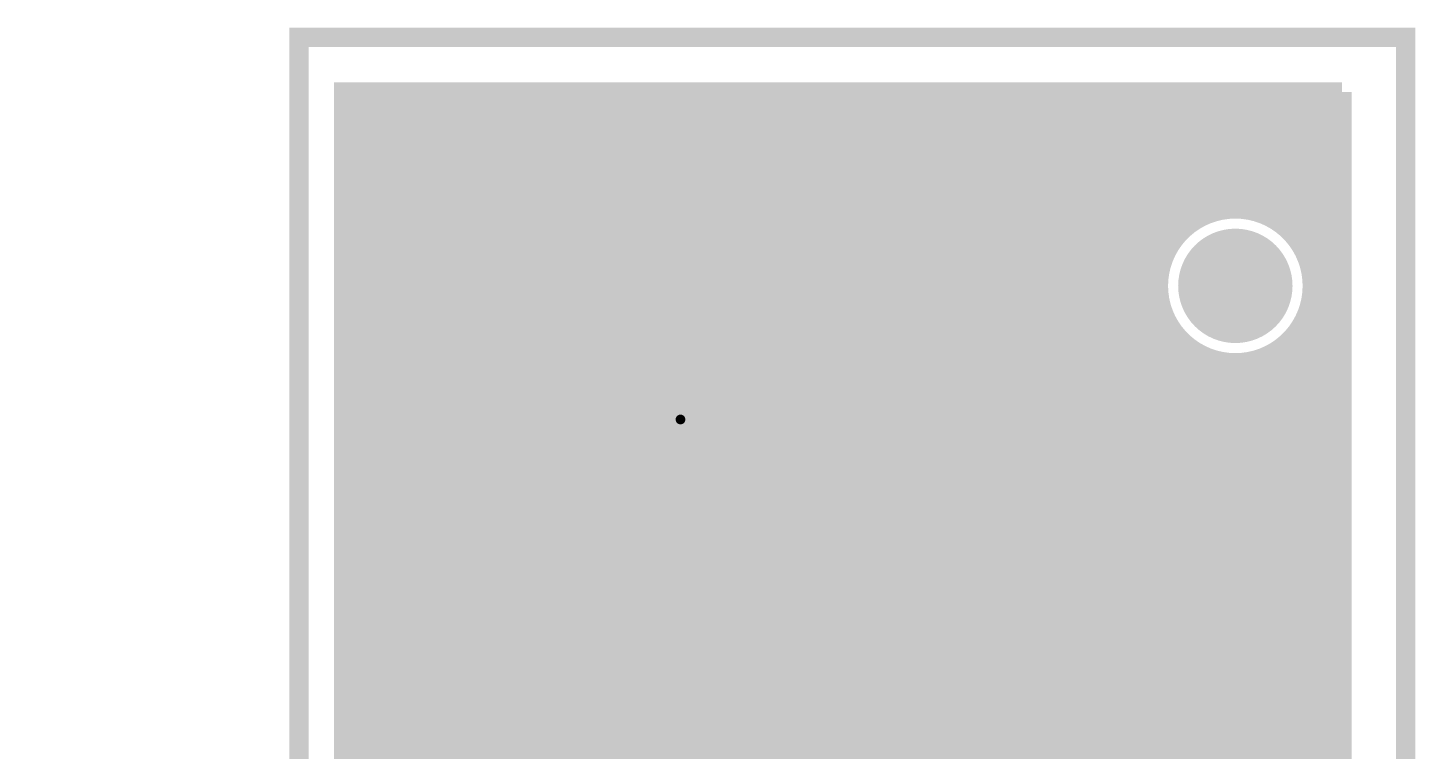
# Model space of a CAD drawing. Extents: x -10 to 131, y -93 to 209.
# Drawn here: x 112.45 to 130.63, y 199.64 to 209.12 of the extents above; entities that cross this region are included whole.
import ezdxf

# ---------------------------------------------------------------- set-up
doc = ezdxf.new("R2010")
doc.units = 0
doc.header["$MEASUREMENT"] = 0
doc.layers.get('0').update_dxf_attribs({"linetype": 'CONTINUOUS'})
for name, color, linetype in [('22-303-0_ASB', 7, 'CONTINUOUS'), ('22-303-0_AST', 7, 'CONTINUOUS'), ('22-303-0_BOT', 2, 'CONTINUOUS'), ('22-303-0_DRD', 6, 'CONTINUOUS'), ('22-303-0_DRL', 1, 'CONTINUOUS'), ('22-303-0_GND', 3, 'CONTINUOUS'), ('22-303-0_IN1', 10, 'CONTINUOUS'), ('22-303-0_SMB', 14, 'CONTINUOUS'), ('22-303-0_SMT', 9, 'CONTINUOUS'), ('22-303-0_TOP', 15, 'CONTINUOUS'), ('THRUHOLE_TAP', 2, 'CONTINUOUS')]:
    doc.layers.add(name, color=color, linetype=linetype)

# ---------------------------------------------------------------- blocks, each defined once
blk = doc.blocks.new('ROUND_1')
at = {"const_width": 2.99974}
blk.add_lwpolyline([(-1.49987, 0, 1), (1.49987, 0, 1)], format="xyb", close=True, dxfattribs=at)
blk = doc.blocks.new('ROUND_2')
at = {"const_width": 0.50038}
blk.add_lwpolyline([(-0.25019, 0, 1), (0.25019, 0, 1)], format="xyb", close=True, dxfattribs=at)
blk = doc.blocks.new('ROUND_111')
at = {"const_width": 1.49987}
blk.add_lwpolyline([(-0.749934, 0, 1), (0.749934, 0, 1)], format="xyb", close=True, dxfattribs=at)
blk = doc.blocks.new('ROUND_79')
at = {"const_width": 0.0635}
blk.add_lwpolyline([(-0.03175, 0, 1), (0.03175, 0, 1)], format="xyb", close=True, dxfattribs=at)
blk = doc.blocks.new('ROUND_102')
at = {"const_width": 1.75006}
blk.add_lwpolyline([(-0.87503, 0, 1), (0.87503, 0, 1)], format="xyb", close=True, dxfattribs=at)
blk = doc.blocks.new('ROUND_105')
at = {"const_width": 0.7493}
blk.add_lwpolyline([(-0.37465, 0, 1), (0.37465, 0, 1)], format="xyb", close=True, dxfattribs=at)
blk = doc.blocks.new('ROUND_82')
at = {"const_width": 1.49987}
blk.add_lwpolyline([(-0.749934, 0, 1), (0.749934, 0, 1)], format="xyb", close=True, dxfattribs=at)

msp = doc.modelspace()

# ---------------------------------------------------------------- linework, layer by layer
at = {"layer": '22-303-0_ASB', "const_width": 0.254}
msp.add_lwpolyline([(111.00054, 208.99374), (111.00054, 198.99376), (116.0018, 198.99376), (116.0018, 208.99374), (130.50012, 208.99374), (130.50012, -31.00578), (-9.4996, -31.00578), (-9.4996, 208.99374), (111.00054, 208.99374)], dxfattribs=at)
at = {"layer": '22-303-0_AST', "const_width": 0.254}
msp.add_lwpolyline([(111.00054, 208.99374), (111.00054, 198.99376), (116.0018, 198.99376), (116.0018, 208.99374), (130.50012, 208.99374), (130.50012, -31.00578), (-9.4996, -31.00578), (-9.4996, 208.99374), (111.00054, 208.99374)], dxfattribs=at)
at = {"layer": '22-303-0_BOT', "const_width": 0.254}
for points in [[(129.667, 208.28), (116.586, 208.28), (116.586, 198.374), (110.363, 198.374)], [(116.6368, 208.28), (116.6368, 187.5155)], [(116.8654, 208.28), (116.8654, 187.5155)], [(117.094, 208.28), (117.094, 187.5155)], [(117.3226, 208.28), (117.3226, 187.5155)], [(117.5512, 208.28), (117.5512, 187.5155)], [(117.7798, 208.28), (117.7798, 187.5155)], [(118.0084, 208.28), (118.0084, 187.5155)], [(118.237, 208.28), (118.237, 187.5155)], [(118.4656, 208.28), (118.4656, 187.5155)], [(118.6942, 208.28), (118.6942, 187.5155)], [(118.9228, 208.28), (118.9228, 187.49518)], [(119.1514, 208.28), (119.1514, 187.40882)], [(119.38, 208.28), (119.38, 187.21578)], [(119.6086, 208.28), (119.6086, 170.17492)], [(119.8372, 208.28), (119.8372, 170.35526)], [(120.0658, 208.28), (120.0658, 170.58386)], [(120.2944, 208.28), (120.2944, 170.81246)], [(120.523, 208.28), (120.523, 171.04106)], [(120.7516, 208.28), (120.7516, 171.20108)], [(120.9802, 208.28), (120.9802, 171.25696)], [(121.2088, 208.28), (121.2088, 171.2595)], [(121.4374, 208.28), (121.4374, 171.2595)], [(121.666, 208.28), (121.666, 171.32808)], [(121.8946, 208.28), (121.8946, 171.36872)], [(122.1232, 208.28), (122.1232, 171.34332)], [(122.3518, 208.28), (122.3518, 171.24426)], [(122.5804, 208.28), (122.5804, 171.02582)], [(122.809, 208.28), (122.809, 170.34256)], [(123.0376, 208.28), (123.0376, 170.2689)], [(123.2662, 208.28), (123.2662, 170.10126)], [(123.4948, 208.28), (123.4948, 164.592)], [(123.7234, 208.28), (123.7234, 164.592)], [(123.952, 208.28), (123.952, 164.56406)], [(124.1806, 208.28), (124.1806, 164.48532)], [(124.4092, 208.28), (124.4092, 185.09996)], [(124.6378, 208.28), (124.6378, 185.64352)], [(124.8664, 208.28), (124.8664, 185.85434)], [(125.095, 208.28), (125.095, 185.97118)], [(125.3236, 208.28), (125.3236, 186.02706)], [(125.5522, 208.28), (125.5522, 186.03214)], [(125.7808, 208.28), (125.7808, 185.98642)], [(126.0094, 208.28), (126.0094, 185.88228)], [(126.238, 208.28), (126.238, 185.69432)], [(126.4666, 208.28), (126.4666, 185.30316)], [(126.6952, 208.28), (126.6952, 161.4424)], [(126.9238, 208.28), (126.9238, 163.49726)], [(127.1524, 208.28), (127.1524, 163.6649)], [(127.381, 208.28), (127.381, 206.21498)], [(127.6096, 208.28), (127.6096, 206.49946)], [(127.8382, 208.28), (127.8382, 206.64932)], [(128.0668, 208.28), (128.0668, 206.72552)], [(128.2954, 208.28), (128.2954, 206.74584)], [(128.524, 208.28), (128.524, 206.71536)], [(128.7526, 208.28), (128.7526, 206.62392)], [(128.9812, 208.28), (128.9812, 206.45374)], [(129.2098, 208.28), (129.2098, 206.10322)], [(129.4384, 208.28), (129.4384, 154.29992)], [(129.667, 208.28), (129.667, 154.17038)], [(129.667, 208.0768), (116.586, 208.0768)], [(129.667, 207.8482), (116.586, 207.8482)], [(129.667, 207.6196), (116.586, 207.6196)], [(129.667, 207.391), (116.586, 207.391)], [(129.667, 207.1624), (116.586, 207.1624)], [(129.667, 206.9338), (116.586, 206.9338)], [(127.98044, 206.7052), (116.586, 206.7052)], [(129.667, 206.7052), (128.55956, 206.7052)], [(127.58166, 206.4766), (116.586, 206.4766)], [(129.667, 206.4766), (128.9558, 206.4766)], [(127.39878, 206.248), (116.586, 206.248)], [(129.667, 206.248), (129.13868, 206.248)], [(127.30226, 206.0194), (116.586, 206.0194)], [(129.667, 206.0194), (129.23774, 206.0194)], [(127.26416, 205.7908), (116.586, 205.7908)], [(129.667, 205.7908), (129.27584, 205.7908)], [(127.27686, 205.5622), (116.586, 205.5622)], [(129.667, 205.5622), (129.2606, 205.5622)], [(127.34798, 205.3336), (116.586, 205.3336)], [(129.667, 205.3336), (129.19202, 205.3336)], [(129.2098, 205.37678), (129.2098, 154.34818)], [(127.381, 205.26502), (127.381, 163.73856)], [(127.48768, 205.105), (116.586, 205.105)], [(127.6096, 204.978), (127.6096, 163.7411)], [(128.9812, 205.02626), (128.9812, 154.3304)], [(129.667, 205.105), (129.05232, 205.105)], [(127.75184, 204.8764), (116.586, 204.8764)], [(127.8382, 204.82814), (127.8382, 163.6776)], [(128.0668, 204.75194), (128.0668, 163.52266)], [(128.524, 204.76464), (128.524, 154.04084)], [(128.7526, 204.85608), (128.7526, 154.2415)], [(129.667, 204.8764), (128.78816, 204.8764)], [(129.667, 204.6478), (116.586, 204.6478)], [(128.2954, 204.73162), (128.2954, 163.12134)], [(129.667, 204.4192), (116.586, 204.4192)], [(129.667, 204.1906), (116.586, 204.1906)], [(129.667, 203.962), (116.586, 203.962)], [(129.667, 203.7334), (116.586, 203.7334)], [(129.667, 203.5048), (116.586, 203.5048)], [(129.667, 203.2762), (116.586, 203.2762)], [(129.667, 203.0476), (116.586, 203.0476)], [(129.667, 202.819), (116.586, 202.819)], [(129.667, 202.5904), (116.586, 202.5904)], [(129.667, 202.3618), (116.586, 202.3618)], [(129.667, 202.1332), (116.586, 202.1332)], [(129.667, 201.9046), (116.586, 201.9046)], [(129.667, 201.676), (116.586, 201.676)], [(129.667, 201.4474), (116.586, 201.4474)], [(129.667, 201.2188), (116.586, 201.2188)], [(129.667, 200.9902), (116.586, 200.9902)], [(129.667, 200.7616), (116.586, 200.7616)], [(129.667, 200.533), (116.586, 200.533)], [(129.667, 200.3044), (116.586, 200.3044)], [(129.667, 200.0758), (116.586, 200.0758)], [(129.667, 199.8472), (116.586, 199.8472)], [(129.667, 199.6186), (116.586, 199.6186)]]:
    msp.add_lwpolyline(points, dxfattribs=at)
for points in [[(128.27, 206.74838, 0.4142136), (127.26162, 205.74)], [(129.27838, 205.74, 0.4142136), (128.27, 206.74838)], [(127.26162, 205.74, 0.4142136), (128.27, 204.73162)], [(128.27, 204.73162, 0.4142136), (129.27838, 205.74)]]:
    msp.add_lwpolyline(points, format="xyb", dxfattribs=at)
at = {"layer": '22-303-0_DRD', "const_width": 0.254}
for points in [[(111.00054, 208.99374), (111.00054, 198.99376), (116.0018, 198.99376), (116.0018, 208.99374), (130.50012, 208.99374), (130.50012, -31.00578), (-9.4996, -31.00578), (-9.4996, 208.99374), (111.00054, 208.99374)], [(121.00052, 204.62494), (121.00052, 203.35494)], [(121.63552, 203.98994), (120.36552, 203.98994)]]:
    msp.add_lwpolyline(points, dxfattribs=at)
at = {"layer": '22-303-0_DRL', "const_width": 0.254}
msp.add_lwpolyline([(111.00054, 208.99374), (111.00054, 198.99376), (116.0018, 198.99376), (116.0018, 208.99374), (130.50012, 208.99374), (130.50012, -31.00578), (-9.4996, -31.00578), (-9.4996, 208.99374), (111.00054, 208.99374)], dxfattribs=at)
at = {"layer": '22-303-0_GND', "const_width": 0.254}
msp.add_lwpolyline([(111.00054, 208.99374), (111.00054, 198.99376), (116.0018, 198.99376), (116.0018, 208.99374), (130.50012, 208.99374), (130.50012, -31.00578), (-9.4996, -31.00578), (-9.4996, 208.99374), (111.00054, 208.99374)], dxfattribs=at)

# ---------------------------------------------------------------- block references
at = {"layer": '22-303-0_BOT'}
for name, p in [('ROUND_1', (121.00052, 203.98994)), ('ROUND_2', (128.27, 205.74))]:
    msp.add_blockref(name, p, dxfattribs=at)
at = {"layer": '22-303-0_DRL'}
msp.add_blockref('ROUND_111', (121.00052, 203.98994), dxfattribs=at)
at = {"layer": '22-303-0_GND'}
msp.add_blockref('ROUND_79', (121.00052, 203.98994), dxfattribs=at)
at = {"layer": '22-303-0_IN1'}
msp.add_blockref('ROUND_102', (121.00052, 203.98994), dxfattribs=at)
at = {"layer": '22-303-0_SMB'}
for name, p in [('ROUND_1', (121.00052, 203.98994)), ('ROUND_105', (128.27, 205.74))]:
    msp.add_blockref(name, p, dxfattribs=at)
at = {"layer": '22-303-0_SMT'}
msp.add_blockref('ROUND_1', (121.00052, 203.98994), dxfattribs=at)
at = {"layer": '22-303-0_TOP'}
msp.add_blockref('ROUND_1', (121.00052, 203.98994), dxfattribs=at)
at = {"layer": 'THRUHOLE_TAP'}
msp.add_blockref('ROUND_82', (121.00052, 203.98994), dxfattribs=at)

doc.saveas('drawing.dxf')
